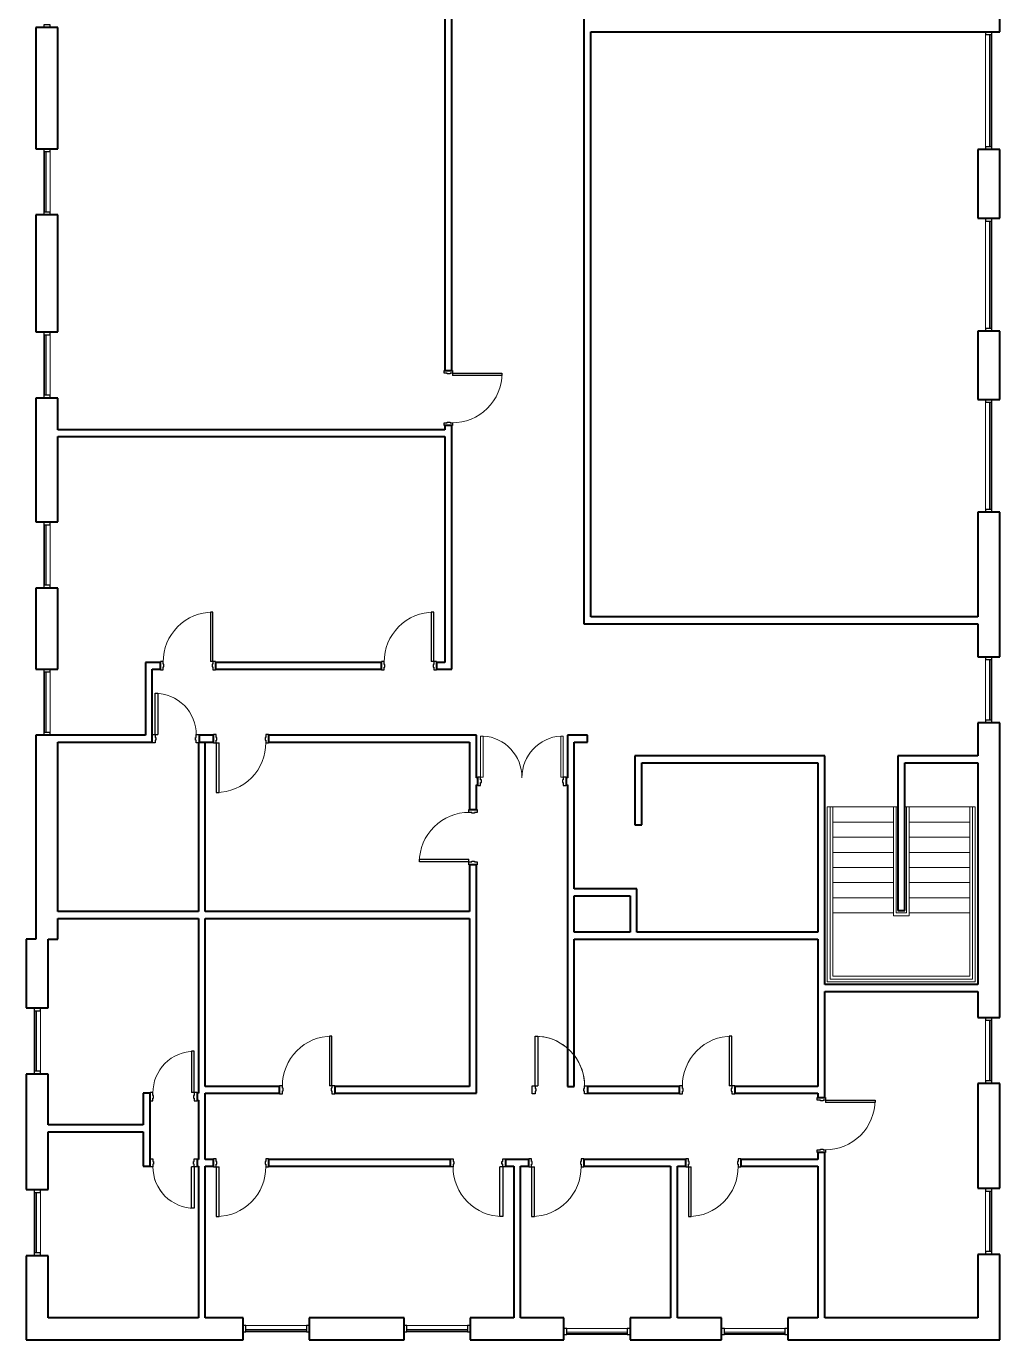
# Model space of a CAD drawing. Header units: inches. Extents: x -1034 to -327, y -1037 to 652.
# Drawn here: x -1034 to -327, y -1037 to -83 of the extents above; entities that cross this region are included whole.
import ezdxf

# ---------------------------------------------------------------- set-up
doc = ezdxf.new("R2010")
doc.units = ezdxf.units.IN
doc.header["$MEASUREMENT"] = 0
for name, color, linetype, lineweight in [('A-DOOR', 31, 'Continuous', 15), ('A-DOOR-FRAM', 31, 'Continuous', 25), ('A-FLOR-HRAL', 11, 'Continuous', 9), ('A-GLAZ-CURT', 52, 'Continuous', 9), ('A-GLAZ-CWMG', 51, 'Continuous', 9), ('A-WALL', 113, 'Continuous', 15), ('I-WALL', 2, 'Continuous', 15), ('S-STRS', 31, 'Continuous', 9)]:
    doc.layers.add(name, color=color, linetype=linetype, lineweight=lineweight)

# ---------------------------------------------------------------- blocks, each defined once
blk = doc.blocks.new('Door-Single_CE_ - HM Door-2_ HM Frame-5274701-LEVEL 2 Map Export')
at = {"layer": 'A-DOOR'}
for p, q in [((18, 39), (16.25, 39)), ((16.25, 39), (16.25, 3)), ((18, 3), (18, 39)), ((16.25, 3), (18, 3))]:
    blk.add_line(p, q, dxfattribs=at)
at = {"layer": 'A-DOOR', "lineweight": 25}
for p, q in [((18, 39), (16.25, 39)), ((16.25, 39), (16.25, 3)), ((18, 3), (18, 39)), ((18, 3), (16.25, 3))]:
    blk.add_line(p, q, dxfattribs=at)
at = {"layer": 'A-DOOR', "lineweight": 9}
blk.add_arc((18, 3), 36, 90, 180.5, dxfattribs=at)
blk.add_arc((18, 3), 36, 90, 180.5, dxfattribs=at)
blk.add_arc((18, 3), 36, 90, 180.5, dxfattribs=at)
blk.add_arc((18, 3), 36, 90, 180.5, dxfattribs=at)
at = {"layer": 'A-DOOR-FRAM'}
for p, q in [((-18, 3), (-20, 3)), ((-20, 3), (-20, -3)), ((-18, 1.25), (-18, 3)), ((-17.5, 1.25), (-18, 1.25)), ((-17.5, -0.75), (-17.5, 1.25)), ((18, 1.25), (17.5, 1.25)), ((17.5, 1.25), (17.5, -0.75)), ((20, 3), (18, 3)), ((18, 3), (18, 1.25)), ((20, -3), (20, 3)), ((-20, -3), (-18, -3)), ((-18, -3), (-18, -0.75)), ((-18, -0.75), (-17.5, -0.75)), ((17.5, -0.75), (18, -0.75)), ((18, -0.75), (18, -3)), ((18, -3), (20, -3))]:
    blk.add_line(p, q, dxfattribs=at)
blk = doc.blocks.new('Door-Single_CE_ - HM Door-2_ HM Frame-5274746-LEVEL 2 Map Export')
at = {"layer": 'A-DOOR'}
for p, q in [((16.25, -39), (16.25, -3)), ((16.25, -3), (18, -3)), ((18, -3), (18, -39)), ((18, -39), (16.25, -39))]:
    blk.add_line(p, q, dxfattribs=at)
at = {"layer": 'A-DOOR', "lineweight": 25}
for p, q in [((16.25, -39), (16.25, -3)), ((18, -3), (16.25, -3)), ((18, -3), (18, -39)), ((18, -39), (16.25, -39))]:
    blk.add_line(p, q, dxfattribs=at)
at = {"layer": 'A-DOOR', "lineweight": 9}
blk.add_arc((18, -3), 36, 179.5, 270, dxfattribs=at)
blk.add_arc((18, -3), 36, 179.5, 270, dxfattribs=at)
blk.add_arc((18, -3), 36, 179.5, 270, dxfattribs=at)
blk.add_arc((18, -3), 36, 179.5, 270, dxfattribs=at)
at = {"layer": 'A-DOOR-FRAM'}
for p, q in [((-20, 3), (-18, 3)), ((-20, -3), (-20, 3)), ((-18, 3), (-18, 0.75)), ((-18, 0.75), (-17.5, 0.75)), ((-17.5, 0.75), (-17.5, -1.25)), ((17.5, 0.75), (18, 0.75)), ((17.5, -1.25), (17.5, 0.75)), ((18, 3), (20, 3)), ((18, 0.75), (18, 3)), ((20, 3), (20, -3)), ((-18, -3), (-20, -3)), ((-18, -1.25), (-18, -3)), ((-17.5, -1.25), (-18, -1.25)), ((18, -1.25), (17.5, -1.25)), ((18, -3), (18, -1.25)), ((20, -3), (18, -3))]:
    blk.add_line(p, q, dxfattribs=at)
blk = doc.blocks.new('Door-Double_CE_ - HM Door-2_ HM Frame-5197711-LEVEL 2 Map Export')
at = {"layer": 'A-DOOR'}
for p, q in [((-28.25, 33), (-30, 33)), ((-30, 33), (-30, 3)), ((-28.25, 3), (-28.25, 33)), ((30, 33), (28.25, 33)), ((28.25, 33), (28.25, 3)), ((30, 3), (30, 33)), ((-30, 3), (-28.25, 3)), ((28.25, 3), (30, 3))]:
    blk.add_line(p, q, dxfattribs=at)
at = {"layer": 'A-DOOR', "lineweight": 9}
for centre, start, end in [((-30, 3), 359.5, 86.65768), ((30, 3), 93.35947, 180.5)]:
    blk.add_arc(centre, 30, start, end, dxfattribs=at)
at = {"layer": 'A-DOOR-FRAM'}
for p, q in [((-30, 3), (-32, 3)), ((-32, 3), (-32, -3)), ((-30, 1.25), (-30, 3)), ((-29.5, 1.25), (-30, 1.25)), ((-29.5, -0.75), (-29.5, 1.25)), ((30, 1.25), (29.5, 1.25)), ((29.5, 1.25), (29.5, -0.75)), ((32, 3), (30, 3)), ((30, 3), (30, 1.25)), ((32, -3), (32, 3)), ((-32, -3), (-30, -3)), ((-30, -3), (-30, -0.75)), ((-30, -0.75), (-29.5, -0.75)), ((29.5, -0.75), (30, -0.75)), ((30, -0.75), (30, -3)), ((30, -3), (32, -3))]:
    blk.add_line(p, q, dxfattribs=at)
blk = doc.blocks.new('System Panel - zGlazed-5233005-LEVEL 2 Map Export')
at = {"layer": 'A-GLAZ-CURT', "lineweight": 15}
for p, q in [((22, 1.5), (-22, 1.5)), ((-22, 1.5), (-22, 0.5)), ((-22, 0.5), (22, 0.5)), ((22, 0.5), (22, 1.5))]:
    blk.add_line(p, q, dxfattribs=at)
blk = doc.blocks.new('Rectangular Mullion - 4 1_2_ x 2_ Rectangular_CE_-5186055-LEVEL 2 Map Export')
at = {"layer": 'A-GLAZ-CWMG'}
for p, q in [((-1028.1, 458.82), (-1028.1, 414.82)), ((-1023.6, 458.82), (-1023.6, 414.82))]:
    blk.add_line(p, q, dxfattribs=at)
blk = doc.blocks.new('Rectangular Mullion - 4 1_2_ x 2_ Rectangular_CE_-5233003-LEVEL 2 Map Export')
at = {"layer": 'A-GLAZ-CWMG', "lineweight": 25}
for p, q in [((-2, 2.25), (0, 2.25)), ((-2, -2.25), (-2, 2.25)), ((0, 2.25), (0, -2.25)), ((0, -2.25), (-2, -2.25))]:
    blk.add_line(p, q, dxfattribs=at)
blk = doc.blocks.new('Rectangular Mullion - 4 1_2_ x 2_ Rectangular_CE_-5233004-LEVEL 2 Map Export')
at = {"layer": 'A-GLAZ-CWMG', "lineweight": 25}
for p, q in [((0, 2.25), (-2, 2.25)), ((-2, 2.25), (-2, -2.25)), ((0, -2.25), (0, 2.25)), ((-2, -2.25), (0, -2.25))]:
    blk.add_line(p, q, dxfattribs=at)
blk = doc.blocks.new('System Panel - zGlazed-5233030-LEVEL 2 Map Export')
at = {"layer": 'A-GLAZ-CURT', "lineweight": 15}
for p, q in [((22, -0.5), (-22, -0.5)), ((-22, -0.5), (-22, -1.5)), ((-22, -1.5), (22, -1.5)), ((22, -1.5), (22, -0.5))]:
    blk.add_line(p, q, dxfattribs=at)
blk = doc.blocks.new('Rectangular Mullion - 4 1_2_ x 2_ Rectangular_CE_-5191266-LEVEL 2 Map Export')
at = {"layer": 'A-GLAZ-CWMG'}
for p, q in [((-830.35, -1026.93), (-874.35, -1026.93)), ((-830.35, -1031.43), (-874.35, -1031.43))]:
    blk.add_line(p, q, dxfattribs=at)
blk = doc.blocks.new('Rectangular Mullion - 4 1_2_ x 2_ Rectangular_CE_-5233007-LEVEL 2 Map Export')
at = {"layer": 'A-GLAZ-CWMG', "lineweight": 25}
for p, q in [((-2, 2.25), (0, 2.25)), ((-2, -2.25), (-2, 2.25)), ((0, 2.25), (0, -2.25)), ((0, -2.25), (-2, -2.25))]:
    blk.add_line(p, q, dxfattribs=at)
blk = doc.blocks.new('Rectangular Mullion - 4 1_2_ x 2_ Rectangular_CE_-5233008-LEVEL 2 Map Export')
at = {"layer": 'A-GLAZ-CWMG', "lineweight": 25}
for p, q in [((0, 2.25), (-2, 2.25)), ((-2, 2.25), (-2, -2.25)), ((0, -2.25), (0, 2.25)), ((-2, -2.25), (0, -2.25))]:
    blk.add_line(p, q, dxfattribs=at)
blk = doc.blocks.new('System Panel - zGlazed-5233032-LEVEL 2 Map Export')
at = {"layer": 'A-GLAZ-CURT', "lineweight": 15}
for p, q in [((40.75, 1.5), (-40.75, 1.5)), ((-40.75, 1.5), (-40.75, 0.5)), ((-40.75, 0.5), (40.75, 0.5)), ((40.75, 0.5), (40.75, 1.5))]:
    blk.add_line(p, q, dxfattribs=at)
blk = doc.blocks.new('Rectangular Mullion - 4 1_2_ x 2_ Rectangular_CE_-5195679-LEVEL 2 Map Export')
at = {"layer": 'A-GLAZ-CWMG'}
for p, q in [((-337.1, -170.68), (-337.1, -89.18)), ((-332.6, -170.68), (-332.6, -89.18))]:
    blk.add_line(p, q, dxfattribs=at)
blk = doc.blocks.new('System Panel - zGlazed-5233031-LEVEL 2 Map Export')
at = {"layer": 'A-GLAZ-CURT', "lineweight": 15}
for p, q in [((39, 1.5), (-39, 1.5)), ((-39, 1.5), (-39, 0.5)), ((-39, 0.5), (39, 0.5)), ((39, 0.5), (39, 1.5))]:
    blk.add_line(p, q, dxfattribs=at)
blk = doc.blocks.new('Rectangular Mullion - 4 1_2_ x 2_ Rectangular_CE_-5192981-LEVEL 2 Map Export')
at = {"layer": 'A-GLAZ-CWMG'}
for p, q in [((-337.1, -40.18), (-337.1, 37.82)), ((-332.6, -40.18), (-332.6, 37.82))]:
    blk.add_line(p, q, dxfattribs=at)
blk = doc.blocks.new('Railing - Railing-5200617-LEVEL 2 Map Export')
at = {"layer": 'A-FLOR-HRAL'}
for p, q in [((-404.1, -650.18), (-402.1, -650.18)), ((-404.1, -729.18), (-404.1, -650.18)), ((-402.1, -727.18), (-402.1, -650.18)), ((-394.6, -650.18), (-392.6, -650.18)), ((-394.6, -650.18), (-394.6, -727.18)), ((-392.6, -650.18), (-392.6, -727.18)), ((-392.6, -729.18), (-404.1, -729.18)), ((-394.6, -727.18), (-402.1, -727.18)), ((-392.6, -727.18), (-392.6, -729.18))]:
    blk.add_line(p, q, dxfattribs=at)
blk = doc.blocks.new('Railing - Railing-5200621-LEVEL 2 Map Export')
at = {"layer": 'A-FLOR-HRAL'}
for p, q in [((-450.1, -650.18), (-448.1, -650.18)), ((-450.1, -727.18), (-450.1, -650.18)), ((-448.1, -727.18), (-448.1, -650.18)), ((-348.6, -650.18), (-346.6, -650.18)), ((-348.6, -650.18), (-348.6, -727.18)), ((-346.6, -650.18), (-346.6, -727.18)), ((-450.1, -775.18), (-450.1, -727.18)), ((-448.1, -773.18), (-448.1, -727.18)), ((-348.6, -727.18), (-348.6, -773.18)), ((-346.6, -727.18), (-346.6, -775.18)), ((-346.6, -775.18), (-450.1, -775.18)), ((-348.6, -773.18), (-448.1, -773.18))]:
    blk.add_line(p, q, dxfattribs=at)
blk = doc.blocks.new('Door-Single_CE_ - WD Door-2_ WD Frame-5274736-LEVEL 2 Map Export')
at = {"layer": 'A-DOOR'}
for p, q in [((13, -33), (13, -3)), ((13, -3), (15, -3)), ((15, -3), (15, -33)), ((15, -33), (13, -33))]:
    blk.add_line(p, q, dxfattribs=at)
at = {"layer": 'A-DOOR', "lineweight": 25}
for p, q in [((13, -33), (13, -3)), ((15, -3), (13, -3)), ((15, -3), (15, -33)), ((15, -33), (13, -33))]:
    blk.add_line(p, q, dxfattribs=at)
at = {"layer": 'A-DOOR', "lineweight": 9}
for start in [179.45228, 179.45228, 179.5, 179.5]:
    blk.add_arc((15, -3), 30, start, 270, dxfattribs=at)
at = {"layer": 'A-DOOR-FRAM'}
for p, q in [((-17, 3), (-15, 3)), ((-17, -3), (-17, 3)), ((-15, 3), (-15, 1)), ((-15, 1), (-14.5, 1)), ((-14.5, 1), (-14.5, -1)), ((14.5, 1), (15, 1)), ((14.5, -1), (14.5, 1)), ((15, 3), (17, 3)), ((15, 1), (15, 3)), ((17, 3), (17, -3)), ((-15, -3), (-17, -3)), ((-15, -1), (-15, -3)), ((-14.5, -1), (-15, -1)), ((15, -1), (14.5, -1)), ((15, -3), (15, -1)), ((17, -3), (15, -3))]:
    blk.add_line(p, q, dxfattribs=at)
blk = doc.blocks.new('Door-Single_CE_ - WD Door-2_ WD Frame-5274734-LEVEL 2 Map Export')
at = {"layer": 'A-DOOR'}
for p, q in [((15, 33), (13, 33)), ((13, 33), (13, 3)), ((15, 3), (15, 33)), ((13, 3), (15, 3))]:
    blk.add_line(p, q, dxfattribs=at)
at = {"layer": 'A-DOOR', "lineweight": 25}
for p, q in [((15, 33), (13, 33)), ((13, 33), (13, 3)), ((15, 3), (15, 33)), ((15, 3), (13, 3))]:
    blk.add_line(p, q, dxfattribs=at)
at = {"layer": 'A-DOOR', "lineweight": 9}
for end in [180.5, 180.5, 180.54772, 180.54772]:
    blk.add_arc((15, 3), 30, 90, end, dxfattribs=at)
at = {"layer": 'A-DOOR-FRAM'}
for p, q in [((-15, 3), (-17, 3)), ((-17, 3), (-17, -3)), ((-15, 1), (-15, 3)), ((-14.5, 1), (-15, 1)), ((-14.5, -1), (-14.5, 1)), ((15, 1), (14.5, 1)), ((14.5, 1), (14.5, -1)), ((17, 3), (15, 3)), ((15, 3), (15, 1)), ((17, -3), (17, 3)), ((-17, -3), (-15, -3)), ((-15, -3), (-15, -1)), ((-15, -1), (-14.5, -1)), ((14.5, -1), (15, -1)), ((15, -1), (15, -3)), ((15, -3), (17, -3))]:
    blk.add_line(p, q, dxfattribs=at)
blk = doc.blocks.new('Door-Single_CE_ - WD Door-2_ WD Frame-5274733-LEVEL 2 Map Export')
at = {"layer": 'A-DOOR'}
for p, q in [((18, 39), (16, 39)), ((16, 39), (16, 3)), ((18, 3), (18, 39)), ((16, 3), (18, 3))]:
    blk.add_line(p, q, dxfattribs=at)
at = {"layer": 'A-DOOR', "lineweight": 25}
for p, q in [((18, 39), (16, 39)), ((16, 39), (16, 3)), ((18, 3), (18, 39)), ((18, 3), (16, 3))]:
    blk.add_line(p, q, dxfattribs=at)
at = {"layer": 'A-DOOR', "lineweight": 9}
blk.add_arc((18, 3), 36, 90, 180.5, dxfattribs=at)
blk.add_arc((18, 3), 36, 90, 180.5, dxfattribs=at)
blk.add_arc((18, 3), 36, 90, 180.5, dxfattribs=at)
blk.add_arc((18, 3), 36, 90, 180.5, dxfattribs=at)
at = {"layer": 'A-DOOR-FRAM'}
for p, q in [((-18, 3), (-20, 3)), ((-20, 3), (-20, -3)), ((-18, 1), (-18, 3)), ((-17.5, 1), (-18, 1)), ((-17.5, -1), (-17.5, 1)), ((18, 1), (17.5, 1)), ((17.5, 1), (17.5, -1)), ((20, 3), (18, 3)), ((18, 3), (18, 1)), ((20, -3), (20, 3)), ((-20, -3), (-18, -3)), ((-18, -3), (-18, -1)), ((-18, -1), (-17.5, -1)), ((17.5, -1), (18, -1)), ((18, -1), (18, -3)), ((18, -3), (20, -3))]:
    blk.add_line(p, q, dxfattribs=at)
blk = doc.blocks.new('Door-Single_CE_ - WD Door-2_ WD Frame-5274729-LEVEL 2 Map Export')
at = {"layer": 'A-DOOR'}
for p, q in [((16, -39), (16, -3)), ((16, -3), (18, -3)), ((18, -3), (18, -39)), ((18, -39), (16, -39))]:
    blk.add_line(p, q, dxfattribs=at)
at = {"layer": 'A-DOOR', "lineweight": 25}
for p, q in [((16, -39), (16, -3)), ((18, -3), (16, -3)), ((18, -3), (18, -39)), ((18, -39), (16, -39))]:
    blk.add_line(p, q, dxfattribs=at)
at = {"layer": 'A-DOOR', "lineweight": 9}
blk.add_arc((18, -3), 36, 179.5, 270, dxfattribs=at)
blk.add_arc((18, -3), 36, 179.5, 270, dxfattribs=at)
blk.add_arc((18, -3), 36, 179.5, 270, dxfattribs=at)
blk.add_arc((18, -3), 36, 179.5, 270, dxfattribs=at)
at = {"layer": 'A-DOOR-FRAM'}
for p, q in [((-20, 3), (-18, 3)), ((-20, -3), (-20, 3)), ((-18, 3), (-18, 1)), ((-18, 1), (-17.5, 1)), ((-17.5, 1), (-17.5, -1)), ((17.5, 1), (18, 1)), ((17.5, -1), (17.5, 1)), ((18, 3), (20, 3)), ((18, 1), (18, 3)), ((20, 3), (20, -3)), ((-18, -3), (-20, -3)), ((-18, -1), (-18, -3)), ((-17.5, -1), (-18, -1)), ((18, -1), (17.5, -1)), ((18, -3), (18, -1)), ((20, -3), (18, -3))]:
    blk.add_line(p, q, dxfattribs=at)
blk = doc.blocks.new('Door-Single_CE_ - WD Door-2_ WD Frame-V1-LEVEL 2 Map Export')
at = {"layer": 'A-DOOR'}
for p, q in [((16, -39), (16, -3)), ((16, -3), (18, -3)), ((18, -3), (18, -39)), ((18, -39), (16, -39))]:
    blk.add_line(p, q, dxfattribs=at)
at = {"layer": 'A-DOOR', "lineweight": 25}
for p, q in [((16, -39), (16, -3)), ((18, -3), (16, -3)), ((18, -3), (18, -39)), ((18, -39), (16, -39))]:
    blk.add_line(p, q, dxfattribs=at)
at = {"layer": 'A-DOOR', "lineweight": 9}
for start, end in [(179.5, 217.51331), (179.5, 217.51331), (179.5, 270), (179.5, 270), (229.09471, 270), (229.09471, 270)]:
    blk.add_arc((18, -3), 36, start, end, dxfattribs=at)
at = {"layer": 'A-DOOR-FRAM'}
for p, q in [((-20, 3), (-18, 3)), ((-20, -3), (-20, 3)), ((-18, 3), (-18, 1)), ((-18, 1), (-17.5, 1)), ((-17.5, 1), (-17.5, -1)), ((17.5, 1), (18, 1)), ((17.5, -1), (17.5, 1)), ((18, 3), (20, 3)), ((18, 1), (18, 3)), ((20, 3), (20, -3)), ((-18, -3), (-20, -3)), ((-18, -1), (-18, -3)), ((-17.5, -1), (-18, -1)), ((18, -1), (17.5, -1)), ((18, -3), (18, -1)), ((20, -3), (18, -3))]:
    blk.add_line(p, q, dxfattribs=at)

msp = doc.modelspace()

# ---------------------------------------------------------------- linework, layer by layer
at = {"layer": 'A-WALL', "lineweight": 40}
for p, q in [((-326.85, -87.18), (-326.85, -42.18)), ((-1010.85, -84.18), (-1026.85, -84.18)), ((-1026.85, -84.18), (-1026.85, -172.18)), ((-1010.85, -172.18), (-1010.85, -84.18)), ((-342.85, -87.18), (-326.85, -87.18)), ((-1026.85, -172.18), (-1010.85, -172.18)), ((-342.85, -172.68), (-342.85, -222.68)), ((-326.85, -172.68), (-342.85, -172.68)), ((-326.85, -222.68), (-326.85, -172.68)), ((-1010.85, -220.18), (-1026.85, -220.18)), ((-1026.85, -220.18), (-1026.85, -305.18)), ((-1010.85, -305.18), (-1010.85, -220.18)), ((-342.85, -222.68), (-326.85, -222.68)), ((-1026.85, -305.18), (-1010.85, -305.18)), ((-342.85, -304.68), (-342.85, -354.18)), ((-326.85, -304.68), (-342.85, -304.68)), ((-326.85, -354.18), (-326.85, -304.68)), ((-1010.85, -353.18), (-1026.85, -353.18)), ((-1026.85, -353.18), (-1026.85, -443.18)), ((-1010.85, -376.18), (-1010.85, -353.18)), ((-342.85, -354.18), (-326.85, -354.18)), ((-1010.85, -443.18), (-1010.85, -381.18)), ((-342.85, -436.18), (-342.85, -512.18)), ((-326.85, -436.18), (-342.85, -436.18)), ((-326.85, -541.18), (-326.85, -436.18)), ((-1026.85, -443.18), (-1010.85, -443.18)), ((-1010.85, -491.18), (-1026.85, -491.18)), ((-1026.85, -491.18), (-1026.85, -550.18)), ((-1010.85, -550.18), (-1010.85, -491.18)), ((-342.85, -517.18), (-342.85, -541.18)), ((-342.85, -541.18), (-326.85, -541.18)), ((-1026.85, -550.18), (-1010.85, -550.18)), ((-342.85, -589.18), (-342.85, -613.18)), ((-326.85, -589.18), (-342.85, -589.18)), ((-326.85, -803.18), (-326.85, -589.18)), ((-1010.85, -598.18), (-1026.85, -598.18)), ((-1026.85, -598.18), (-1026.85, -746.18)), ((-1010.85, -726.18), (-1010.85, -603.18)), ((-342.85, -618.18), (-342.85, -779.18)), ((-1010.85, -746.18), (-1010.85, -731.18)), ((-1026.85, -746.18), (-1033.85, -746.18)), ((-1033.85, -746.18), (-1033.85, -796.18)), ((-1017.85, -796.18), (-1017.85, -746.18)), ((-1017.85, -746.18), (-1010.85, -746.18)), ((-342.85, -784.18), (-342.85, -803.18)), ((-1033.85, -796.18), (-1017.85, -796.18)), ((-342.85, -803.18), (-326.85, -803.18)), ((-1017.85, -844.18), (-1033.85, -844.18)), ((-1033.85, -844.18), (-1033.85, -928.18)), ((-1017.85, -881.18), (-1017.85, -844.18)), ((-342.85, -851.18), (-342.85, -927.18)), ((-326.85, -851.18), (-342.85, -851.18)), ((-326.85, -927.18), (-326.85, -851.18)), ((-1017.85, -928.18), (-1017.85, -886.18)), ((-1033.85, -928.18), (-1017.85, -928.18)), ((-342.85, -927.18), (-326.85, -927.18)), ((-1017.85, -976.18), (-1033.85, -976.18)), ((-1033.85, -976.18), (-1033.85, -1037.18)), ((-1017.85, -1021.18), (-1017.85, -976.18)), ((-342.85, -975.18), (-342.85, -1021.18)), ((-326.85, -975.18), (-342.85, -975.18)), ((-326.85, -1037.18), (-326.85, -975.18)), ((-908.85, -1021.18), (-1017.85, -1021.18)), ((-876.35, -1021.18), (-903.85, -1021.18)), ((-876.35, -1037.18), (-876.35, -1021.18)), ((-759.35, -1021.18), (-828.35, -1021.18)), ((-828.35, -1021.18), (-828.35, -1037.18)), ((-759.35, -1037.18), (-759.35, -1021.18)), ((-679.85, -1021.18), (-711.35, -1021.18)), ((-711.35, -1021.18), (-711.35, -1037.18)), ((-643.35, -1021.18), (-674.85, -1021.18)), ((-643.35, -1037.18), (-643.35, -1021.18)), ((-565.85, -1021.18), (-595.35, -1021.18)), ((-595.35, -1021.18), (-595.35, -1037.18)), ((-528.85, -1021.18), (-560.85, -1021.18)), ((-528.85, -1037.18), (-528.85, -1021.18)), ((-458.85, -1021.18), (-480.85, -1021.18)), ((-480.85, -1021.18), (-480.85, -1037.18)), ((-342.85, -1021.18), (-453.85, -1021.18)), ((-1033.85, -1037.18), (-876.35, -1037.18)), ((-828.35, -1037.18), (-759.35, -1037.18)), ((-711.35, -1037.18), (-643.35, -1037.18)), ((-595.35, -1037.18), (-528.85, -1037.18)), ((-480.85, -1037.18), (-326.85, -1037.18))]:
    msp.add_line(p, q, dxfattribs=at)
at = {"layer": 'I-WALL', "lineweight": 40}
for p, q in [((-729.85, 44.82), (-729.85, -333.18)), ((-724.85, -333.18), (-724.85, 44.82)), ((-628.85, 5.82), (-628.85, -517.18)), ((-623.85, -512.18), (-623.85, -87.18)), ((-623.85, -87.18), (-342.85, -87.18)), ((-729.85, -333.18), (-724.85, -333.18)), ((-729.85, -376.18), (-1010.85, -376.18)), ((-1010.85, -381.18), (-729.85, -381.18)), ((-724.85, -373.18), (-729.85, -373.18)), ((-729.85, -373.18), (-729.85, -376.18)), ((-729.85, -381.18), (-729.85, -545.18)), ((-724.85, -550.18), (-724.85, -373.18)), ((-342.85, -512.18), (-623.85, -512.18)), ((-628.85, -517.18), (-342.85, -517.18)), ((-947.35, -545.18), (-947.35, -598.18)), ((-936.35, -545.18), (-947.35, -545.18)), ((-942.35, -603.18), (-942.35, -550.18)), ((-942.35, -550.18), (-936.35, -550.18)), ((-936.35, -550.18), (-936.35, -545.18)), ((-775.85, -545.18), (-896.35, -545.18)), ((-896.35, -545.18), (-896.35, -550.18)), ((-896.35, -550.18), (-775.85, -550.18)), ((-775.85, -550.18), (-775.85, -545.18)), ((-729.85, -545.18), (-735.85, -545.18)), ((-735.85, -545.18), (-735.85, -550.18)), ((-735.85, -550.18), (-724.85, -550.18)), ((-947.35, -598.18), (-1010.85, -598.18)), ((-897.85, -598.18), (-908.35, -598.18)), ((-908.35, -598.18), (-908.35, -603.18)), ((-897.85, -603.18), (-897.85, -598.18)), ((-706.85, -598.18), (-857.85, -598.18)), ((-857.85, -598.18), (-857.85, -603.18)), ((-706.85, -629.18), (-706.85, -598.18)), ((-640.85, -598.18), (-640.85, -629.18)), ((-626.35, -598.18), (-640.85, -598.18)), ((-626.35, -603.18), (-626.35, -598.18)), ((-1010.85, -603.18), (-942.35, -603.18)), ((-908.85, -603.18), (-908.85, -726.18)), ((-908.85, -603.18), (-897.85, -603.18)), ((-903.85, -726.18), (-903.85, -603.18)), ((-857.85, -603.18), (-711.85, -603.18)), ((-711.85, -603.18), (-711.85, -652.18)), ((-635.85, -709.68), (-635.85, -603.18)), ((-635.85, -603.18), (-626.35, -603.18)), ((-591.85, -613.18), (-591.85, -663.1)), ((-453.85, -613.18), (-591.85, -613.18)), ((-586.85, -663.1), (-586.85, -618.18)), ((-586.85, -618.18), (-458.85, -618.18)), ((-458.85, -618.18), (-458.85, -741.18)), ((-453.85, -779.18), (-453.85, -613.18)), ((-342.85, -613.18), (-400.85, -613.18)), ((-400.85, -613.18), (-400.85, -725.43)), ((-395.85, -618.18), (-342.85, -618.18)), ((-395.85, -725.43), (-395.85, -618.18)), ((-705.85, -629.18), (-706.85, -629.18)), ((-705.85, -634.18), (-705.85, -629.18)), ((-640.85, -629.18), (-641.85, -629.18)), ((-641.85, -629.18), (-641.85, -634.18)), ((-706.85, -652.18), (-706.85, -634.18)), ((-706.85, -634.18), (-705.85, -634.18)), ((-641.85, -634.18), (-640.85, -634.18)), ((-640.85, -634.18), (-640.85, -853.18)), ((-711.85, -652.18), (-706.85, -652.18)), ((-591.85, -663.1), (-586.85, -663.1)), ((-711.85, -692.18), (-711.85, -726.18)), ((-706.85, -692.18), (-711.85, -692.18)), ((-706.85, -858.18), (-706.85, -692.18)), ((-590.35, -709.68), (-635.85, -709.68)), ((-635.85, -741.18), (-635.85, -714.68)), ((-635.85, -714.68), (-595.35, -714.68)), ((-595.35, -714.68), (-595.35, -741.18)), ((-590.35, -741.18), (-590.35, -709.68)), ((-908.85, -726.18), (-1010.85, -726.18)), ((-1010.85, -731.18), (-908.85, -731.18)), ((-908.85, -731.18), (-908.85, -858.18)), ((-711.85, -726.18), (-903.85, -726.18)), ((-903.85, -853.18), (-903.85, -731.18)), ((-903.85, -731.18), (-711.85, -731.18)), ((-711.85, -731.18), (-711.85, -853.18)), ((-400.85, -725.43), (-395.85, -725.43)), ((-595.35, -741.18), (-635.85, -741.18)), ((-458.85, -741.18), (-590.35, -741.18)), ((-635.85, -853.18), (-635.85, -746.18)), ((-635.85, -746.18), (-458.85, -746.18)), ((-458.85, -746.18), (-458.85, -853.18)), ((-342.85, -779.18), (-453.85, -779.18)), ((-453.85, -861.18), (-453.85, -784.18)), ((-453.85, -784.18), (-342.85, -784.18)), ((-948.85, -858.18), (-948.85, -881.18)), ((-943.85, -858.18), (-948.85, -858.18)), ((-943.85, -911.18), (-943.85, -858.18)), ((-908.85, -858.18), (-909.85, -858.18)), ((-909.85, -858.18), (-909.85, -863.18)), ((-849.85, -853.18), (-903.85, -853.18)), ((-903.85, -906.18), (-903.85, -858.18)), ((-903.85, -858.18), (-849.85, -858.18)), ((-849.85, -858.18), (-849.85, -853.18)), ((-711.85, -853.18), (-809.85, -853.18)), ((-809.85, -853.18), (-809.85, -858.18)), ((-809.85, -858.18), (-706.85, -858.18)), ((-640.85, -853.18), (-635.85, -853.18)), ((-559.35, -853.18), (-626.35, -853.18)), ((-626.35, -853.18), (-626.35, -858.18)), ((-626.35, -858.18), (-559.35, -858.18)), ((-559.35, -858.18), (-559.35, -853.18)), ((-458.85, -853.18), (-519.35, -853.18)), ((-519.35, -853.18), (-519.35, -858.18)), ((-519.35, -858.18), (-458.85, -858.18)), ((-458.85, -858.18), (-458.85, -861.18)), ((-909.85, -863.18), (-908.85, -863.18)), ((-908.85, -863.18), (-908.85, -906.18)), ((-458.85, -861.18), (-453.85, -861.18)), ((-948.85, -881.18), (-1017.85, -881.18)), ((-1017.85, -886.18), (-948.85, -886.18)), ((-948.85, -886.18), (-948.85, -911.18)), ((-908.85, -906.18), (-909.85, -906.18)), ((-909.85, -906.18), (-909.85, -911.18)), ((-897.85, -906.18), (-903.85, -906.18)), ((-897.85, -911.18), (-897.85, -906.18)), ((-725.85, -906.18), (-857.85, -906.18)), ((-857.85, -906.18), (-857.85, -911.18)), ((-725.85, -911.18), (-725.85, -906.18)), ((-668.85, -906.18), (-685.85, -906.18)), ((-685.85, -906.18), (-685.85, -911.18)), ((-668.85, -911.18), (-668.85, -906.18)), ((-554.85, -906.18), (-628.85, -906.18)), ((-628.85, -906.18), (-628.85, -911.18)), ((-554.85, -911.18), (-554.85, -906.18)), ((-458.85, -906.18), (-514.85, -906.18)), ((-514.85, -906.18), (-514.85, -911.18)), ((-458.85, -901.18), (-458.85, -906.18)), ((-453.85, -901.18), (-458.85, -901.18)), ((-453.85, -1021.18), (-453.85, -901.18)), ((-948.85, -911.18), (-943.85, -911.18)), ((-909.85, -911.18), (-908.85, -911.18)), ((-908.85, -911.18), (-908.85, -1021.18)), ((-903.85, -1021.18), (-903.85, -911.18)), ((-903.85, -911.18), (-897.85, -911.18)), ((-857.85, -911.18), (-725.85, -911.18)), ((-685.85, -911.18), (-679.85, -911.18)), ((-679.85, -911.18), (-679.85, -1021.18)), ((-674.85, -1021.18), (-674.85, -911.18)), ((-674.85, -911.18), (-668.85, -911.18)), ((-628.85, -911.18), (-565.85, -911.18)), ((-565.85, -911.18), (-565.85, -1021.18)), ((-560.85, -1021.18), (-560.85, -911.18)), ((-560.85, -911.18), (-554.85, -911.18)), ((-514.85, -911.18), (-458.85, -911.18)), ((-458.85, -911.18), (-458.85, -1021.18))]:
    msp.add_line(p, q, dxfattribs=at)
at = {"layer": 'S-STRS'}
for p, q in [((-450.1, -650.18), (-452.1, -650.18)), ((-452.1, -736.01), (-452.1, -650.18)), ((-448.1, -650.18), (-404.1, -650.18)), ((-400.85, -650.18), (-402.1, -650.18)), ((-394.6, -650.18), (-395.85, -650.18)), ((-348.6, -650.18), (-392.6, -650.18)), ((-344.6, -650.18), (-346.6, -650.18)), ((-344.6, -650.18), (-344.6, -729.35)), ((-448.1, -661.18), (-404.1, -661.18)), ((-348.6, -661.18), (-392.6, -661.18)), ((-448.1, -672.18), (-404.1, -672.18)), ((-348.6, -672.18), (-392.6, -672.18)), ((-448.1, -683.18), (-404.1, -683.18)), ((-348.6, -683.18), (-392.6, -683.18)), ((-448.1, -694.18), (-404.1, -694.18)), ((-348.6, -694.18), (-392.6, -694.18)), ((-448.1, -705.18), (-404.1, -705.18)), ((-348.6, -705.18), (-392.6, -705.18)), ((-448.1, -716.18), (-404.1, -716.18)), ((-348.6, -716.18), (-392.6, -716.18)), ((-448.1, -727.18), (-404.1, -727.18)), ((-348.6, -727.18), (-392.6, -727.18)), ((-344.6, -777.18), (-344.6, -729.35)), ((-452.1, -736.01), (-452.1, -777.18)), ((-452.1, -777.18), (-344.6, -777.18))]:
    msp.add_line(p, q, dxfattribs=at)

# ---------------------------------------------------------------- block references
at = {"layer": 'A-DOOR', "lineweight": 9}
for name, p, rotation in [('Door-Single_CE_ - HM Door-2_ HM Frame-5274746-LEVEL 2 Map Export', (-727.35, -353.18), 89.99999999999972), ('Door-Single_CE_ - WD Door-2_ WD Frame-5274736-LEVEL 2 Map Export', (-925.35, -600.68), 180), ('Door-Single_CE_ - WD Door-2_ WD Frame-5274733-LEVEL 2 Map Export', (-877.85, -600.68), 180), ('Door-Single_CE_ - WD Door-2_ WD Frame-5274729-LEVEL 2 Map Export', (-709.35, -672.18), 269.9999999999999), ('Door-Single_CE_ - WD Door-2_ WD Frame-V1-LEVEL 2 Map Export', (-646.35, -855.68), 180), ('Door-Single_CE_ - HM Door-2_ HM Frame-5274746-LEVEL 2 Map Export', (-456.35, -881.18), 89.99999999999969), ('Door-Single_CE_ - WD Door-2_ WD Frame-5274733-LEVEL 2 Map Export', (-877.85, -908.68), 180), ('Door-Single_CE_ - WD Door-2_ WD Frame-5274733-LEVEL 2 Map Export', (-648.85, -908.68), 180), ('Door-Single_CE_ - WD Door-2_ WD Frame-5274733-LEVEL 2 Map Export', (-534.85, -908.68), 180)]:
    msp.add_blockref(name, p, dxfattribs=dict(at, rotation=rotation))
for name, p in [('Door-Single_CE_ - HM Door-2_ HM Frame-5274701-LEVEL 2 Map Export', (-916.35, -547.68)), ('Door-Single_CE_ - WD Door-2_ WD Frame-5274733-LEVEL 2 Map Export', (-755.85, -547.68)), ('Door-Single_CE_ - HM Door-2_ HM Frame-5274701-LEVEL 2 Map Export', (-829.85, -855.68)), ('Door-Single_CE_ - WD Door-2_ WD Frame-5274733-LEVEL 2 Map Export', (-539.35, -855.68)), ('Door-Single_CE_ - WD Door-2_ WD Frame-5274734-LEVEL 2 Map Export', (-926.85, -860.68)), ('Door-Single_CE_ - WD Door-2_ WD Frame-5274736-LEVEL 2 Map Export', (-926.85, -908.68)), ('Door-Single_CE_ - WD Door-2_ WD Frame-5274729-LEVEL 2 Map Export', (-705.85, -908.68))]:
    msp.add_blockref(name, p, dxfattribs=at)
at = {"layer": 'A-DOOR'}
msp.add_blockref('Door-Double_CE_ - HM Door-2_ HM Frame-5197711-LEVEL 2 Map Export', (-673.85, -631.68), dxfattribs=at)
at = {"layer": 'A-FLOR-HRAL'}
for name in ['Railing - Railing-5200621-LEVEL 2 Map Export', 'Railing - Railing-5200617-LEVEL 2 Map Export']:
    msp.add_blockref(name, (0, 0), dxfattribs=at)
at = {"layer": 'A-GLAZ-CURT'}
for name, p, rotation in [('System Panel - zGlazed-5233032-LEVEL 2 Map Export', (-334.85, -129.93), 269.9999999999997), ('System Panel - zGlazed-5233005-LEVEL 2 Map Export', (-1018.85, -196.18), 89.99999999999969), ('System Panel - zGlazed-5233031-LEVEL 2 Map Export', (-334.85, -263.68), 269.9999999999997), ('System Panel - zGlazed-5233005-LEVEL 2 Map Export', (-1018.85, -329.18), 89.99999999999969), ('System Panel - zGlazed-5233031-LEVEL 2 Map Export', (-334.85, -395.18), 269.9999999999997), ('System Panel - zGlazed-5233005-LEVEL 2 Map Export', (-1018.85, -467.18), 89.99999999999969), ('System Panel - zGlazed-5233030-LEVEL 2 Map Export', (-334.85, -565.18), 89.99999999999976), ('System Panel - zGlazed-5233005-LEVEL 2 Map Export', (-1018.85, -574.18), 89.99999999999969), ('System Panel - zGlazed-5233005-LEVEL 2 Map Export', (-1025.85, -820.18), 89.99999999999969), ('System Panel - zGlazed-5233005-LEVEL 2 Map Export', (-334.85, -827.18), 269.9999999999998), ('System Panel - zGlazed-5233005-LEVEL 2 Map Export', (-1025.85, -952.18), 89.99999999999969), ('System Panel - zGlazed-5233005-LEVEL 2 Map Export', (-334.85, -951.18), 269.9999999999997), ('System Panel - zGlazed-5233005-LEVEL 2 Map Export', (-735.35, -1029.18), 180), ('System Panel - zGlazed-5233005-LEVEL 2 Map Export', (-619.35, -1031.18), 180), ('System Panel - zGlazed-5233005-LEVEL 2 Map Export', (-504.85, -1031.18), 180)]:
    msp.add_blockref(name, p, dxfattribs=dict(at, rotation=rotation))
msp.add_blockref('System Panel - zGlazed-5233030-LEVEL 2 Map Export', (-852.35, -1029.18), dxfattribs=at)
at = {"layer": 'A-GLAZ-CWMG'}
for name, p, rotation in [('Rectangular Mullion - 4 1_2_ x 2_ Rectangular_CE_-5233004-LEVEL 2 Map Export', (-1018.85, -84.18), 269.9999999999997), ('Rectangular Mullion - 4 1_2_ x 2_ Rectangular_CE_-5233004-LEVEL 2 Map Export', (-334.85, -87.18), 89.99999999999972), ('Rectangular Mullion - 4 1_2_ x 2_ Rectangular_CE_-5233004-LEVEL 2 Map Export', (-1018.85, -220.18), 269.9999999999997), ('Rectangular Mullion - 4 1_2_ x 2_ Rectangular_CE_-5233004-LEVEL 2 Map Export', (-334.85, -222.68), 89.99999999999972), ('Rectangular Mullion - 4 1_2_ x 2_ Rectangular_CE_-5233004-LEVEL 2 Map Export', (-1018.85, -353.18), 269.9999999999997), ('Rectangular Mullion - 4 1_2_ x 2_ Rectangular_CE_-5233004-LEVEL 2 Map Export', (-334.85, -354.18), 89.99999999999972), ('Rectangular Mullion - 4 1_2_ x 2_ Rectangular_CE_-5233004-LEVEL 2 Map Export', (-1018.85, -491.18), 269.9999999999997), ('Rectangular Mullion - 4 1_2_ x 2_ Rectangular_CE_-5191266-LEVEL 2 Map Export', (-1364.03, 287.17), 89.99999999999994), ('Rectangular Mullion - 4 1_2_ x 2_ Rectangular_CE_-5233008-LEVEL 2 Map Export', (-334.85, -589.18), 269.9999999999998), ('Rectangular Mullion - 4 1_2_ x 2_ Rectangular_CE_-5233004-LEVEL 2 Map Export', (-1018.85, -598.18), 269.9999999999997), ('Rectangular Mullion - 4 1_2_ x 2_ Rectangular_CE_-5233004-LEVEL 2 Map Export', (-334.85, -803.18), 89.99999999999974), ('Rectangular Mullion - 4 1_2_ x 2_ Rectangular_CE_-5186055-LEVEL 2 Map Export', (-1360.71, -390.36), 180), ('Rectangular Mullion - 4 1_2_ x 2_ Rectangular_CE_-5233004-LEVEL 2 Map Export', (-1025.85, -844.18), 269.9999999999997), ('Rectangular Mullion - 4 1_2_ x 2_ Rectangular_CE_-5233004-LEVEL 2 Map Export', (-334.85, -927.18), 89.99999999999969), ('Rectangular Mullion - 4 1_2_ x 2_ Rectangular_CE_-5186055-LEVEL 2 Map Export', (-1360.71, -514.36), 180), ('Rectangular Mullion - 4 1_2_ x 2_ Rectangular_CE_-5233004-LEVEL 2 Map Export', (-1025.85, -976.18), 269.9999999999997), ('Rectangular Mullion - 4 1_2_ x 2_ Rectangular_CE_-5233008-LEVEL 2 Map Export', (-876.35, -1029.18), 180), ('Rectangular Mullion - 4 1_2_ x 2_ Rectangular_CE_-5186055-LEVEL 2 Map Export', (-298.53, -3.33), 89.9999999999998), ('Rectangular Mullion - 4 1_2_ x 2_ Rectangular_CE_-5186055-LEVEL 2 Map Export', (-182.53, -5.33), 90.00000000000018), ('Rectangular Mullion - 4 1_2_ x 2_ Rectangular_CE_-5186055-LEVEL 2 Map Export', (-68.03, -5.33), 90.00000000000018)]:
    msp.add_blockref(name, p, dxfattribs=dict(at, rotation=rotation))
for name, p in [('Rectangular Mullion - 4 1_2_ x 2_ Rectangular_CE_-5195679-LEVEL 2 Map Export', (0, 0)), ('Rectangular Mullion - 4 1_2_ x 2_ Rectangular_CE_-5186055-LEVEL 2 Map Export', (7, -633)), ('Rectangular Mullion - 4 1_2_ x 2_ Rectangular_CE_-5192981-LEVEL 2 Map Export', (0, -262.5)), ('Rectangular Mullion - 4 1_2_ x 2_ Rectangular_CE_-5186055-LEVEL 2 Map Export', (7, -766)), ('Rectangular Mullion - 4 1_2_ x 2_ Rectangular_CE_-5192981-LEVEL 2 Map Export', (0, -394)), ('Rectangular Mullion - 4 1_2_ x 2_ Rectangular_CE_-5186055-LEVEL 2 Map Export', (7, -904)), ('Rectangular Mullion - 4 1_2_ x 2_ Rectangular_CE_-5186055-LEVEL 2 Map Export', (7, -1011)), ('Rectangular Mullion - 4 1_2_ x 2_ Rectangular_CE_-5186055-LEVEL 2 Map Export', (0, -1257)), ('Rectangular Mullion - 4 1_2_ x 2_ Rectangular_CE_-5186055-LEVEL 2 Map Export', (0, -1389)), ('Rectangular Mullion - 4 1_2_ x 2_ Rectangular_CE_-5191266-LEVEL 2 Map Export', (0, 0)), ('Rectangular Mullion - 4 1_2_ x 2_ Rectangular_CE_-5233004-LEVEL 2 Map Export', (-711.35, -1029.18)), ('Rectangular Mullion - 4 1_2_ x 2_ Rectangular_CE_-5233004-LEVEL 2 Map Export', (-595.35, -1031.18)), ('Rectangular Mullion - 4 1_2_ x 2_ Rectangular_CE_-5233004-LEVEL 2 Map Export', (-480.85, -1031.18))]:
    msp.add_blockref(name, p, dxfattribs=at)
at = {"layer": 'A-GLAZ-CWMG', "extrusion": (0, 0, -1)}
for name, p, rotation in [('Rectangular Mullion - 4 1_2_ x 2_ Rectangular_CE_-5233003-LEVEL 2 Map Export', (334.85, -172.68), 270.0000000000003), ('Rectangular Mullion - 4 1_2_ x 2_ Rectangular_CE_-5233003-LEVEL 2 Map Export', (1018.85, -172.18), 90.00000000000031), ('Rectangular Mullion - 4 1_2_ x 2_ Rectangular_CE_-5233003-LEVEL 2 Map Export', (1018.85, -305.18), 90.0000000000003), ('Rectangular Mullion - 4 1_2_ x 2_ Rectangular_CE_-5233003-LEVEL 2 Map Export', (334.85, -304.68), 270.0000000000003), ('Rectangular Mullion - 4 1_2_ x 2_ Rectangular_CE_-5233003-LEVEL 2 Map Export', (334.85, -436.18), 270.0000000000003), ('Rectangular Mullion - 4 1_2_ x 2_ Rectangular_CE_-5233003-LEVEL 2 Map Export', (1018.85, -443.18), 90.0000000000003), ('Rectangular Mullion - 4 1_2_ x 2_ Rectangular_CE_-5233007-LEVEL 2 Map Export', (334.85, -541.18), 90.00000000000026), ('Rectangular Mullion - 4 1_2_ x 2_ Rectangular_CE_-5233003-LEVEL 2 Map Export', (1018.85, -550.18), 90.0000000000003), ('Rectangular Mullion - 4 1_2_ x 2_ Rectangular_CE_-5233003-LEVEL 2 Map Export', (1025.85, -796.18), 90.0000000000003), ('Rectangular Mullion - 4 1_2_ x 2_ Rectangular_CE_-5233003-LEVEL 2 Map Export', (334.85, -851.18), 270.0000000000002), ('Rectangular Mullion - 4 1_2_ x 2_ Rectangular_CE_-5233003-LEVEL 2 Map Export', (1025.85, -928.18), 90.00000000000031), ('Rectangular Mullion - 4 1_2_ x 2_ Rectangular_CE_-5233003-LEVEL 2 Map Export', (334.85, -975.18), 270.0000000000003), ('Rectangular Mullion - 4 1_2_ x 2_ Rectangular_CE_-5233007-LEVEL 2 Map Export', (828.35, -1029.18), 180)]:
    msp.add_blockref(name, p, dxfattribs=dict(at, rotation=rotation))
for p in [(759.35, -1029.18), (643.35, -1031.18), (528.85, -1031.18)]:
    msp.add_blockref('Rectangular Mullion - 4 1_2_ x 2_ Rectangular_CE_-5233003-LEVEL 2 Map Export', p, dxfattribs=at)

doc.saveas('drawing.dxf')
